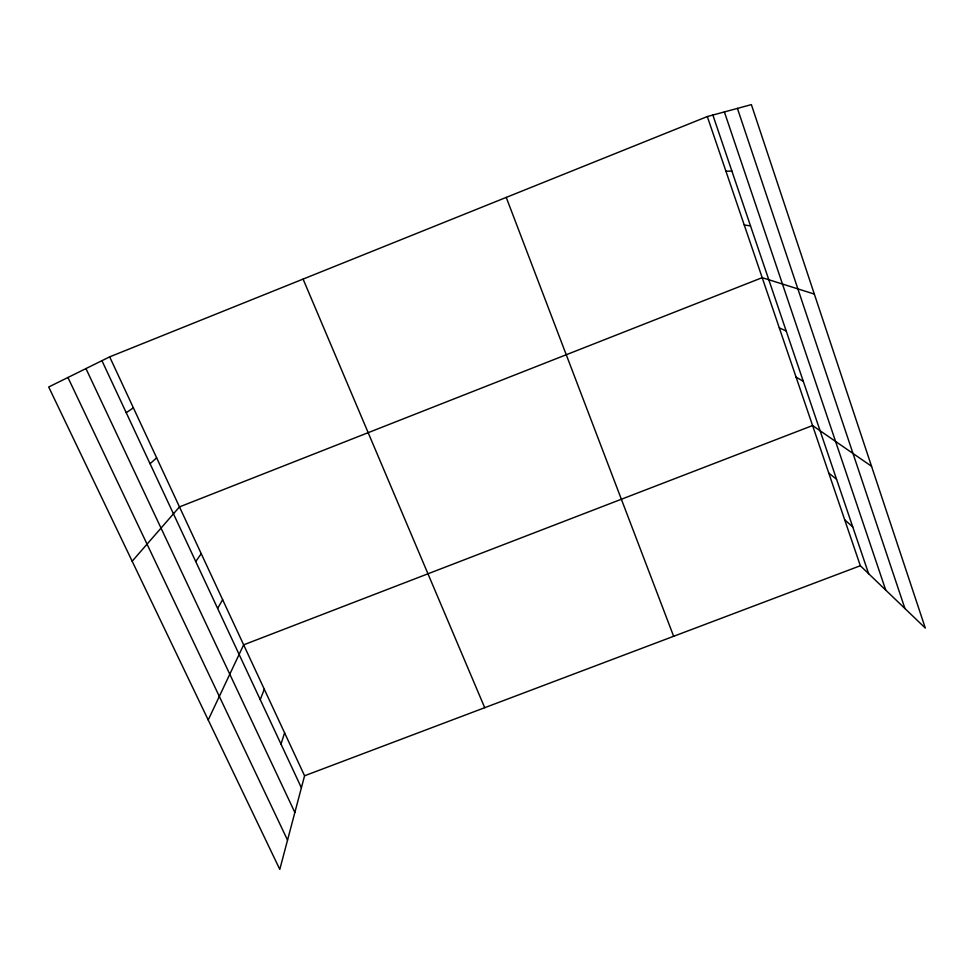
<?xml version="1.0" encoding="UTF-8"?>
<svg xmlns="http://www.w3.org/2000/svg" width="974" height="974" viewBox="0 0 974 974"><rect width="100%" height="100%" fill="white"/><g stroke="black" fill="none" stroke-linecap="round" stroke-linejoin="round"><path stroke-width="1.46" d="M109.672 356.861L304.57 775.779L279.794 869.38L48.7 386.995L109.672 356.861L707.307 116.551L751.38 104.62L925.3 628.072L860.334 565.736L707.307 116.551M280.999 744.099L284.603 732.874M260.241 699.661L264.307 689.239M208.217 719.956L243.646 644.837L812.572 425.553L871.547 466.278M217.616 608.397L222.632 599.667M195.737 561.535L201.241 553.695M132.172 561.231L179.472 506.906L762.192 277.663L814.325 294.063M150.069 463.734L156.631 457.817M126.23 412.708L133.377 407.814M304.57 775.779L860.334 565.736M725.947 171.278L731.876 171.022M744.246 224.982L750.516 225.907M779.285 327.848L786.213 331.002M796.087 377.133L803.306 381.321M828.777 473.108L836.556 479.245M844.702 519.824L852.737 526.897M67.936 377.486L287.537 840.124M85.956 368.586L294.854 812.474M101.941 360.684L301.392 787.783M303.084 279.088L484.711 707.696M506.237 197.393L673.643 636.302M712.858 115.042L868.638 573.698M724.388 111.925L885.743 590.11M737.428 108.394L904.931 608.531"/></g></svg>
